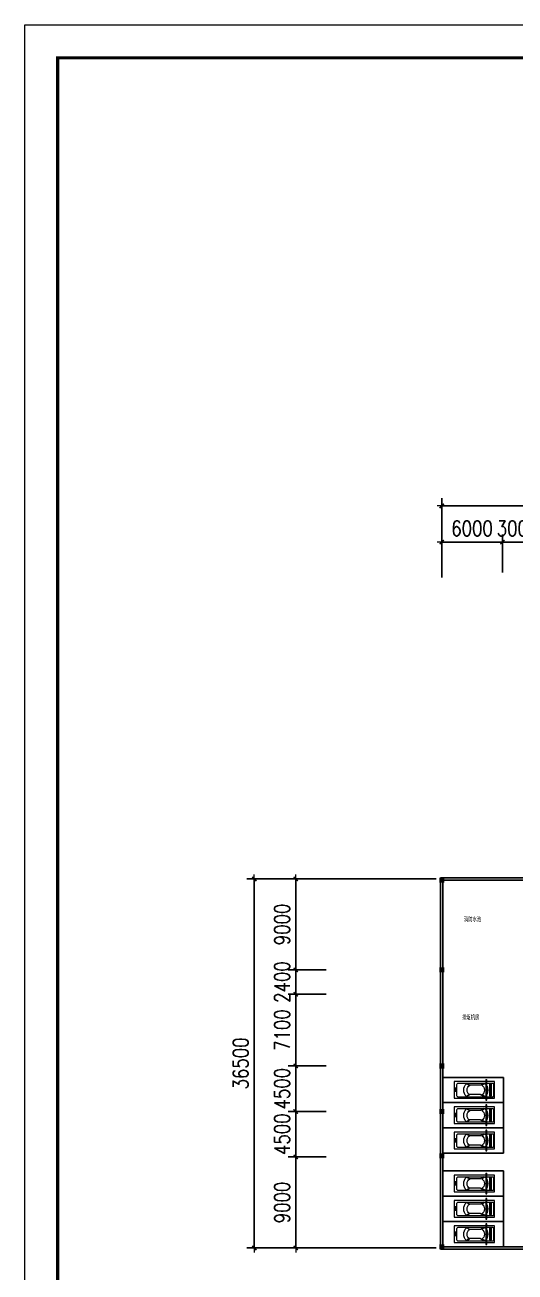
# Model space of a CAD drawing. Extents: x 5719244 to 11985375, y 1211094 to 3157953.
# Drawn here: x 5719244 to 5767760, y 1280884 to 1404228 of the extents above; entities that cross this region are included whole.
import ezdxf

# ---------------------------------------------------------------- set-up
doc = ezdxf.new("R2010")
doc.units = 0
doc.header["$LTSCALE"] = 500
doc.header["$MEASUREMENT"] = 0
doc.layers.get('0').update_dxf_attribs({"linetype": 'CONTINUOUS', "lineweight": 0})
doc.layers.get('DEFPOINTS').update_dxf_attribs({"linetype": 'CONTINUOUS', "lineweight": 0})
for name, color, linetype, lineweight in [('A-car2', 35, 'CONTINUOUS', 9), ('COLUMN', 7, 'CONTINUOUS', 0), ('PUB_DIM', 3, 'CONTINUOUS', 0), ('WALL', 255, 'CONTINUOUS', 30), ('墙-砼墙填充', 252, 'CONTINUOUS', 9)]:
    doc.layers.add(name, color=color, linetype=linetype, lineweight=lineweight)
doc.layers.add('标注1', color=7, linetype='CONTINUOUS')
doc.layers.add('车位', color=255, linetype='CONTINUOUS')
doc.styles.add('DIM_FONT', font='SIMPLEX.shx', dxfattribs={"width": 0.8})
doc.styles.add('gpsxw', font='txt.shx', dxfattribs={"width": 0.7, "bigfont": 'hztxt.shx'})
doc.styles.get("Standard").update_dxf_attribs({"font": 'ROMAND', "width": 0.8})
doc.dimstyles.new('DIMN300-X', dxfattribs={"dimscale": 3, "dimtxt": 500, "dimasz": 1, "dimexe": 250, "dimexo": 0, "dimgap": 200, "dimtad": 1, "dimdec": 0, "dimzin": 0, "dimdsep": 46, "dimtxsty": 'DIM_FONT', "dimblk": '_DIMX', "dimblk1": '_DIMX', "dimblk2": '_DIMX', "dimsah": 1, "dimcen": 0, "dimdle": 187.057091, "dimclrd": 3, "dimclre": 3, "dimclrt": 7, "dimadec": 0, "dimazin": 0, "dimtfac": 2.166667, "dimtdec": 0, "dimtix": 1, "dimtmove": 2, "dimatfit": 3, "dimldrblk": '_DIMX', "dimfxl": 1, "dimtolj": 1, "dimtzin": 0, "dimarcsym": 0})

# ---------------------------------------------------------------- blocks, each defined once
blk = doc.blocks.new('_DIMX')
blk.add_line((-150, 0), (150, 0))
at = {"const_width": 50}
blk.add_lwpolyline([(-70, -70), (70, 70)], dxfattribs=at)
blk = doc.blocks.new('*D416')
at = {"layer": 'DEFPOINTS', "color": 0, "transparency": 16777216}
for p in [(5760501, 1356662), (5760501, 1349574), (5965576, 1349574)]:
    blk.add_point(p, dxfattribs=at)
at = {"layer": 'PUB_DIM', "color": 3, "lineweight": -2, "transparency": 16777216}
for p, q in [((5760501, 1349574), (5760501, 1357412)), ((5965576, 1349574), (5965576, 1357412)), ((5965573, 1356662), (5760504, 1356662))]:
    blk.add_line(p, q, dxfattribs=at)
at = {"layer": 'PUB_DIM', "color": 3, "lineweight": -2, "transparency": 16777216, "xscale": 3, "yscale": 3, "zscale": 3, "rotation": 180}
blk.add_blockref('_DIMX', (5760501, 1356662), dxfattribs=at)
at = {"layer": 'PUB_DIM', "color": 3, "lineweight": -2, "transparency": 16777216, "xscale": 3, "yscale": 3, "zscale": 3}
blk.add_blockref('_DIMX', (5965576, 1356662), dxfattribs=at)
at = {"layer": 'PUB_DIM', "color": 7, "transparency": 16777216, "insert": (5863039, 1358012), "char_height": 1500, "attachment_point": 5, "style": 'DIM_FONT'}
blk.add_mtext('\\A1;205075', dxfattribs=at)
blk = doc.blocks.new('*D441')
at = {"layer": 'DEFPOINTS', "color": 0, "transparency": 16777216}
for p in [(5766501, 1353082), (5766501, 1350082), (5769501, 1350082)]:
    blk.add_point(p, dxfattribs=at)
at = {"layer": 'PUB_DIM', "color": 3, "lineweight": -2, "transparency": 16777216}
for p, q in [((5766501, 1350082), (5766501, 1353832)), ((5769501, 1350082), (5769501, 1353832)), ((5766498, 1353082), (5766495, 1353082)), ((5769501, 1353082), (5766501, 1353082)), ((5769504, 1353082), (5769507, 1353082))]:
    blk.add_line(p, q, dxfattribs=at)
at = {"layer": 'PUB_DIM', "color": 3, "lineweight": -2, "transparency": 16777216, "xscale": 3, "yscale": 3, "zscale": 3}
blk.add_blockref('_DIMX', (5766501, 1353082), dxfattribs=at)
at = {"layer": 'PUB_DIM', "color": 3, "lineweight": -2, "transparency": 16777216, "xscale": 3, "yscale": 3, "zscale": 3, "rotation": 180}
blk.add_blockref('_DIMX', (5769501, 1353082), dxfattribs=at)
at = {"layer": 'PUB_DIM', "color": 7, "transparency": 16777216, "insert": (5768001, 1354432), "char_height": 1500, "attachment_point": 5, "style": 'DIM_FONT'}
blk.add_mtext('\\A1;3000', dxfattribs=at)
blk = doc.blocks.new('*D442')
at = {"layer": 'DEFPOINTS', "color": 0, "transparency": 16777216}
for p in [(5760501, 1353082), (5760501, 1350082), (5766501, 1350082)]:
    blk.add_point(p, dxfattribs=at)
at = {"layer": 'PUB_DIM', "color": 3, "lineweight": -2, "transparency": 16777216}
for p, q in [((5760501, 1350082), (5760501, 1353832)), ((5766501, 1350082), (5766501, 1353832)), ((5766498, 1353082), (5760504, 1353082))]:
    blk.add_line(p, q, dxfattribs=at)
at = {"layer": 'PUB_DIM', "color": 3, "lineweight": -2, "transparency": 16777216, "xscale": 3, "yscale": 3, "zscale": 3, "rotation": 180}
blk.add_blockref('_DIMX', (5760501, 1353082), dxfattribs=at)
at = {"layer": 'PUB_DIM', "color": 3, "lineweight": -2, "transparency": 16777216, "xscale": 3, "yscale": 3, "zscale": 3}
blk.add_blockref('_DIMX', (5766501, 1353082), dxfattribs=at)
at = {"layer": 'PUB_DIM', "color": 7, "transparency": 16777216, "insert": (5763501, 1354432), "char_height": 1500, "attachment_point": 5, "style": 'DIM_FONT'}
blk.add_mtext('\\A1;6000', dxfattribs=at)
blk = doc.blocks.new('*D444')
at = {"layer": 'DEFPOINTS', "color": 0, "transparency": 16777216}
for p in [(5749050, 1296765), (5746050, 1292265), (5749050, 1292265)]:
    blk.add_point(p, dxfattribs=at)
at = {"layer": 'PUB_DIM', "color": 3, "lineweight": -2, "transparency": 16777216}
for p, q in [((5749050, 1296765), (5745300, 1296765)), ((5746050, 1296768), (5746050, 1296771)), ((5746050, 1296765), (5746050, 1292265)), ((5749050, 1292265), (5745300, 1292265)), ((5746050, 1292262), (5746050, 1292259))]:
    blk.add_line(p, q, dxfattribs=at)
at = {"layer": 'PUB_DIM', "color": 3, "lineweight": -2, "transparency": 16777216, "xscale": 3, "yscale": 3, "zscale": 3}
for p, rotation in [((5746050, 1296765), 270), ((5746050, 1292265), 90)]:
    blk.add_blockref('_DIMX', p, dxfattribs=dict(at, rotation=rotation))
at = {"layer": 'PUB_DIM', "color": 7, "transparency": 16777216, "insert": (5744700, 1294515), "char_height": 1500, "attachment_point": 5, "rotation": 90, "style": 'DIM_FONT'}
blk.add_mtext('\\A1;4500', dxfattribs=at)
blk = doc.blocks.new('*D445')
at = {"layer": 'DEFPOINTS', "color": 0, "transparency": 16777216}
for p in [(5759944, 1319765), (5741951, 1283265), (5759944, 1283265)]:
    blk.add_point(p, dxfattribs=at)
at = {"layer": 'PUB_DIM', "color": 3, "lineweight": -2, "transparency": 16777216}
for p, q in [((5759944, 1319765), (5741201, 1319765)), ((5741951, 1319762), (5741951, 1283268)), ((5759944, 1283265), (5741201, 1283265))]:
    blk.add_line(p, q, dxfattribs=at)
at = {"layer": 'PUB_DIM', "color": 3, "lineweight": -2, "transparency": 16777216, "xscale": 3, "yscale": 3, "zscale": 3}
for p, rotation in [((5741951, 1319765), 90), ((5741951, 1283265), 270)]:
    blk.add_blockref('_DIMX', p, dxfattribs=dict(at, rotation=rotation))
at = {"layer": 'PUB_DIM', "color": 7, "transparency": 16777216, "insert": (5740601, 1301515), "char_height": 1500, "attachment_point": 5, "rotation": 90, "style": 'DIM_FONT'}
blk.add_mtext('\\A1;36500', dxfattribs=at)
blk = doc.blocks.new('_FZH')
blk.add_solid([(-0.5, -0.5), (0.5, -0.5), (-0.5, 0.5), (0.5, 0.5)])
blk = doc.blocks.new('*D448')
at = {"layer": 'DEFPOINTS', "color": 0, "transparency": 16777216}
for p in [(5749050, 1310765), (5746050, 1308365), (5749050, 1308365)]:
    blk.add_point(p, dxfattribs=at)
at = {"layer": 'PUB_DIM', "color": 3, "lineweight": -2, "transparency": 16777216}
for p, q in [((5749050, 1310765), (5745300, 1310765)), ((5746050, 1310768), (5746050, 1310771)), ((5746050, 1310765), (5746050, 1308365)), ((5749050, 1308365), (5745300, 1308365)), ((5746050, 1308362), (5746050, 1308359))]:
    blk.add_line(p, q, dxfattribs=at)
at = {"layer": 'PUB_DIM', "color": 3, "lineweight": -2, "transparency": 16777216, "xscale": 3, "yscale": 3, "zscale": 3}
for p, rotation in [((5746050, 1310765), 270), ((5746050, 1308365), 90)]:
    blk.add_blockref('_DIMX', p, dxfattribs=dict(at, rotation=rotation))
at = {"layer": 'PUB_DIM', "color": 7, "transparency": 16777216, "insert": (5744700, 1309565), "char_height": 1500, "attachment_point": 5, "rotation": 90, "style": 'DIM_FONT'}
blk.add_mtext('\\A1;2400', dxfattribs=at)
blk = doc.blocks.new('*D449')
at = {"layer": 'DEFPOINTS', "color": 0, "transparency": 16777216}
for p in [(5749050, 1308365), (5746050, 1301265), (5749050, 1301265)]:
    blk.add_point(p, dxfattribs=at)
at = {"layer": 'PUB_DIM', "color": 3, "lineweight": -2, "transparency": 16777216}
for p, q in [((5749050, 1308365), (5745300, 1308365)), ((5746050, 1308362), (5746050, 1301268)), ((5749050, 1301265), (5745300, 1301265))]:
    blk.add_line(p, q, dxfattribs=at)
at = {"layer": 'PUB_DIM', "color": 3, "lineweight": -2, "transparency": 16777216, "xscale": 3, "yscale": 3, "zscale": 3}
for p, rotation in [((5746050, 1308365), 90), ((5746050, 1301265), 270)]:
    blk.add_blockref('_DIMX', p, dxfattribs=dict(at, rotation=rotation))
at = {"layer": 'PUB_DIM', "color": 7, "transparency": 16777216, "insert": (5744700, 1304815), "char_height": 1500, "attachment_point": 5, "rotation": 90, "style": 'DIM_FONT'}
blk.add_mtext('\\A1;7100', dxfattribs=at)
blk = doc.blocks.new('*D450')
at = {"layer": 'DEFPOINTS', "color": 0, "transparency": 16777216}
for p in [(5749050, 1301265), (5746050, 1296765), (5749050, 1296765)]:
    blk.add_point(p, dxfattribs=at)
at = {"layer": 'PUB_DIM', "color": 3, "lineweight": -2, "transparency": 16777216}
for p, q in [((5749050, 1301265), (5745300, 1301265)), ((5746050, 1301268), (5746050, 1301271)), ((5746050, 1301265), (5746050, 1296765)), ((5749050, 1296765), (5745300, 1296765)), ((5746050, 1296762), (5746050, 1296759))]:
    blk.add_line(p, q, dxfattribs=at)
at = {"layer": 'PUB_DIM', "color": 3, "lineweight": -2, "transparency": 16777216, "xscale": 3, "yscale": 3, "zscale": 3}
for p, rotation in [((5746050, 1301265), 270), ((5746050, 1296765), 90)]:
    blk.add_blockref('_DIMX', p, dxfattribs=dict(at, rotation=rotation))
at = {"layer": 'PUB_DIM', "color": 7, "transparency": 16777216, "insert": (5744700, 1299015), "char_height": 1500, "attachment_point": 5, "rotation": 90, "style": 'DIM_FONT'}
blk.add_mtext('\\A1;4500', dxfattribs=at)
blk = doc.blocks.new('*D451')
at = {"layer": 'DEFPOINTS', "color": 0, "transparency": 16777216}
for p in [(5749050, 1319765), (5746050, 1310765), (5749050, 1310765)]:
    blk.add_point(p, dxfattribs=at)
at = {"layer": 'PUB_DIM', "color": 3, "lineweight": -2, "transparency": 16777216}
for p, q in [((5749050, 1319765), (5745300, 1319765)), ((5746050, 1319762), (5746050, 1310768)), ((5749050, 1310765), (5745300, 1310765))]:
    blk.add_line(p, q, dxfattribs=at)
at = {"layer": 'PUB_DIM', "color": 3, "lineweight": -2, "transparency": 16777216, "xscale": 3, "yscale": 3, "zscale": 3}
for p, rotation in [((5746050, 1319765), 90), ((5746050, 1310765), 270)]:
    blk.add_blockref('_DIMX', p, dxfattribs=dict(at, rotation=rotation))
at = {"layer": 'PUB_DIM', "color": 7, "transparency": 16777216, "insert": (5744700, 1315265), "char_height": 1500, "attachment_point": 5, "rotation": 90, "style": 'DIM_FONT'}
blk.add_mtext('\\A1;9000', dxfattribs=at)
blk = doc.blocks.new('*D410')
at = {"layer": 'DEFPOINTS', "color": 0, "transparency": 16777216}
for p in [(5749050, 1292265), (5746050, 1283265), (5749050, 1283265)]:
    blk.add_point(p, dxfattribs=at)
at = {"layer": 'PUB_DIM', "color": 3, "lineweight": -2, "transparency": 16777216}
for p, q in [((5749050, 1292265), (5745300, 1292265)), ((5746050, 1292262), (5746050, 1283268)), ((5749050, 1283265), (5745300, 1283265))]:
    blk.add_line(p, q, dxfattribs=at)
at = {"layer": 'PUB_DIM', "color": 3, "lineweight": -2, "transparency": 16777216, "xscale": 3, "yscale": 3, "zscale": 3}
for p, rotation in [((5746050, 1292265), 90), ((5746050, 1283265), 270)]:
    blk.add_blockref('_DIMX', p, dxfattribs=dict(at, rotation=rotation))
at = {"layer": 'PUB_DIM', "color": 7, "transparency": 16777216, "insert": (5744700, 1287765), "char_height": 1500, "attachment_point": 5, "rotation": 90, "style": 'DIM_FONT'}
blk.add_mtext('\\A1;9000', dxfattribs=at)
blk = doc.blocks.new('车位(有车挡车器）')
h = blk.add_hatch(color=2)
h.paths.add_polyline_path([(0.38, 6.16), (0.38, 5.84), (0.82, 5.84), (0.82, 6.16)])
h.paths.add_polyline_path([(1.81, 5.84), (1.81, 6.16), (1.31, 6.16), (1.31, 5.84)])
h = blk.add_hatch(color=256)
h.paths.add_polyline_path([(0.82, 6.16), (0.82, 5.84), (1.31, 5.84), (1.31, 6.16)])
h.paths.add_polyline_path([(1.81, 5.84), (2.31, 5.84), (2.31, 6.16), (1.81, 6.16)])
for p, q in [((0.38, 5.84), (0.38, 6.16)), ((0.38, 6.16), (2.31, 6.16)), ((0.82, 6.16), (0.82, 5.84)), ((1.31, 6.16), (1.31, 5.84)), ((1.81, 6.16), (1.81, 5.84)), ((2.31, 6.16), (2.31, 5.84)), ((2.31, 5.84), (0.38, 5.84))]:
    blk.add_line(p, q)
at = {"color": 140}
for p, q in [((0.27, 5.1), (0.51, 4.56)), ((2.35, 5.07), (2.11, 4.59)), ((0.27, 2.1), (0.51, 2.58)), ((2.35, 2.07), (2.11, 2.62))]:
    blk.add_line(p, q, dxfattribs=at)
at = {"color": 252}
blk.add_lwpolyline([(-0.02, 6.67), (2.7, 6.67), (2.7, 0.08), (-0.02, 0.08)], close=True, dxfattribs=at)
at = {"color": 140}
blk.add_lwpolyline([(0.23, 6.35, -0.414214), (0.43, 6.55), (2.18, 6.55, -0.414214), (2.38, 6.35), (2.38, 0.68, -0.414214), (2.18, 0.48), (0.43, 0.48, -0.414214), (0.23, 0.68)], format="xyb", close=True, dxfattribs=at)
for points in [[(0.24, 4.88), (0.59, 4.29), (0.59, 2.63), (0.26, 2.08)], [(2.4, 4.86), (2.09, 4.34), (2.09, 2.65), (2.37, 2.08)]]:
    blk.add_lwpolyline(points, dxfattribs=at)
for centre, radius, start, end in [((1.31, 4.11), 1.44, 43.7905, 136.2095), ((1.31, 4.06), 0.947, 32.1346, 147.8654), ((1.31, 3.07), 1.44, 223.7905, 316.2095), ((1.31, 3.12), 0.947, 212.1346, 327.8654)]:
    blk.add_arc(centre, radius, start, end, dxfattribs=at)
at = {"insert": (1.03, 0.46), "char_height": 0.3, "attachment_point": 1}
blk.add_mtext('000', dxfattribs=at)

msp = doc.modelspace()

# ---------------------------------------------------------------- linework, layer by layer
at = {"color": 4}
msp.add_lwpolyline([(5719244.1, 1211094.1), (5719244.1, 1404227.5), (5992687.3, 1404227.5), (5992687.3, 1211094.1)], close=True, dxfattribs=at)
at = {"color": 4, "const_width": 325.1}
msp.add_lwpolyline([(5722495.5, 1214345.5), (5989435.9, 1214345.5), (5989435.9, 1400976.1), (5722495.5, 1400976.1)], close=True, dxfattribs=at)
at = {"layer": 'A-car2'}
for p, q in [((5764879.6, 1299920.8), (5764879.6, 1297870.3)), ((5764879.6, 1299920.8), (5764979.6, 1299920.8)), ((5764979.6, 1297870.3), (5764979.6, 1299920.8)), ((5764879.6, 1297870.3), (5764979.6, 1297870.3)), ((5764979.6, 1297420.8), (5764879.6, 1297420.8)), ((5764879.6, 1297420.8), (5764879.6, 1295370.3)), ((5764979.6, 1295370.3), (5764979.6, 1297420.8)), ((5764879.6, 1295370.3), (5764979.6, 1295370.3)), ((5764979.6, 1294920.8), (5764879.6, 1294920.8)), ((5764879.6, 1294920.8), (5764879.6, 1292870.3)), ((5764979.6, 1292870.3), (5764979.6, 1294920.8)), ((5764879.6, 1292870.3), (5764979.6, 1292870.3)), ((5764879.6, 1290665.8), (5764879.6, 1288615.3)), ((5764879.6, 1290665.8), (5764979.6, 1290665.8)), ((5764979.6, 1288615.3), (5764979.6, 1290665.8)), ((5764879.6, 1288615.3), (5764979.6, 1288615.3)), ((5764979.6, 1288165.8), (5764879.6, 1288165.8)), ((5764879.6, 1288165.8), (5764879.6, 1286115.3)), ((5764979.6, 1286115.3), (5764979.6, 1288165.8)), ((5764879.6, 1286115.3), (5764979.6, 1286115.3)), ((5764979.6, 1285665.8), (5764879.6, 1285665.8)), ((5764879.6, 1285665.8), (5764879.6, 1283615.3)), ((5764979.6, 1283615.3), (5764979.6, 1285665.8)), ((5764879.6, 1283615.3), (5764979.6, 1283615.3))]:
    msp.add_line(p, q, dxfattribs=at)
at = {"layer": 'WALL'}
for p, q in [((5760381.4, 1283145), (5760381.4, 1319890)), ((5765640, 1319890), (5760381.4, 1319890)), ((5772301.4, 1319890), (5765495.6, 1319890)), ((5765640, 1319640), (5760621.4, 1319640)), ((5760621.4, 1310885), (5760621.4, 1319640)), ((5773226.4, 1319640), (5765495.6, 1319640)), ((5769376.4, 1319640), (5766626.4, 1319640)), ((5769376.4, 1319640), (5766626.4, 1319640)), ((5760621.4, 1308490), (5760621.4, 1310645)), ((5760621.4, 1301385), (5760621.4, 1308240)), ((5760621.4, 1283385), (5760621.4, 1301145)), ((5929951.4, 1283145), (5760381.4, 1283145)), ((5844726.4, 1283385), (5760621.4, 1283385)), ((5769381.4, 1283385), (5760621.4, 1283385))]:
    msp.add_line(p, q, dxfattribs=at)
at = {"layer": 'WALL', "ltscale": 3}
msp.add_line((5760621.4, 1308490), (5760621.4, 1308240), dxfattribs=at)
at = {"layer": '车位', "ltscale": 3}
for p, q in [((5760621.4, 1300140), (5766621.4, 1300140)), ((5760621.4, 1297640), (5760621.4, 1300140)), ((5766621.4, 1300140), (5766621.4, 1297640)), ((5760621.4, 1297640), (5766621.4, 1297640)), ((5760621.4, 1295140), (5760621.4, 1297640)), ((5766621.4, 1297640), (5766621.4, 1295140)), ((5760621.4, 1295140), (5766621.4, 1295140)), ((5760621.4, 1292640), (5760621.4, 1295140)), ((5766621.4, 1295140), (5766621.4, 1292640)), ((5766621.4, 1292640), (5760621.4, 1292640)), ((5760621.4, 1290885), (5766621.4, 1290885)), ((5760621.4, 1288385), (5760621.4, 1290885)), ((5766621.4, 1290885), (5766621.4, 1288385)), ((5760621.4, 1288385), (5766621.4, 1288385)), ((5760621.4, 1285885), (5760621.4, 1288385)), ((5766621.4, 1288385), (5766621.4, 1285885)), ((5760621.4, 1285885), (5766621.4, 1285885)), ((5760621.4, 1283385), (5760621.4, 1285885)), ((5766621.4, 1285885), (5766621.4, 1283385)), ((5766621.4, 1283385), (5760621.4, 1283385))]:
    msp.add_line(p, q, dxfattribs=at)

# ---------------------------------------------------------------- block references
at = {"layer": 'COLUMN', "xscale": 500, "yscale": 500, "zscale": 500}
for p in [(5760501.4, 1319640), (5760501.4, 1310765), (5760501.4, 1301265), (5760501.4, 1296765), (5760501.4, 1292390), (5760501.4, 1283390)]:
    msp.add_blockref('_FZH', p, dxfattribs=at)
at = {"layer": '墙-砼墙填充', "color": 0, "ltscale": 0.5, "xscale": -607.5, "yscale": 607.5, "zscale": 607.5, "rotation": 270}
for p in [(5761685.9, 1298085.9), (5761685.9, 1295585.9), (5761685.9, 1293085.9), (5761685.9, 1288830.9), (5761685.9, 1286330.9), (5761685.9, 1283830.9)]:
    msp.add_blockref('车位(有车挡车器）', p, dxfattribs=at)

# ---------------------------------------------------------------- texts
at = {"layer": '标注1', "char_height": 450, "attachment_point": 1, "style": 'gpsxw'}
for s, width, insert in [('消防水池', 4385.878, (5762700.7, 1315971.3)), ('排烟机房', 1927.598, (5762528.3, 1306274.4))]:
    msp.add_mtext_dynamic_manual_height_columns(s, width=width, gutter_width=2250, heights=[0], dxfattribs=dict(at, insert=insert))

# ---------------------------------------------------------------- dimensions: what is measured, and where the dimension line sits
at = {"layer": 'PUB_DIM'}
dim = msp.add_linear_dim(base=(5760501.4, 1356662.1), p1=(5965576.4, 1349574.3), p2=(5760501.4, 1349574.3), dimstyle='DIMN300-X', dxfattribs=at)
dim.commit()
dim.dimension.update_dxf_attribs({"geometry": '*D416', "text_midpoint": (5863038.9, 1358012.1)})
for p1, p2, picture, middle in [((5766501.4, 1350081.7), (5760501.4, 1350081.7), '*D442', (5763501.4, 1354431.7)), ((5769501.4, 1350081.7), (5766501.4, 1350081.7), '*D441', (5768001.4, 1354431.7)), ((5749049.9, 1319765), (5749049.9, 1310765), '*D451', (5744699.9, 1315265)), ((5749049.9, 1310765), (5749049.9, 1308365), '*D448', (5744699.9, 1309565)), ((5749049.9, 1308365), (5749049.9, 1301265), '*D449', (5744699.9, 1304815)), ((5749049.9, 1301265), (5749049.9, 1296765), '*D450', (5744699.9, 1299015)), ((5749049.9, 1296765), (5749049.9, 1292265), '*D444', (5744699.9, 1294515)), ((5749049.9, 1292265), (5749049.9, 1283265), '*D410', (5744699.9, 1287765))]:
    dim = msp.add_aligned_dim(p1=p1, p2=p2, distance=-3000, dimstyle='DIMN300-X', dxfattribs=at)
    dim.commit()
    dim.dimension.update_dxf_attribs({"geometry": picture, "text_midpoint": middle})
dim = msp.add_linear_dim(base=(5741951.3, 1283264.9), p1=(5759943.5, 1319765), p2=(5759943.5, 1283264.9), angle=90, dimstyle='DIMN300-X', dxfattribs=at)
dim.commit()
dim.dimension.update_dxf_attribs({"geometry": '*D445', "text_midpoint": (5740601.3, 1301515)})

doc.saveas('drawing.dxf')
